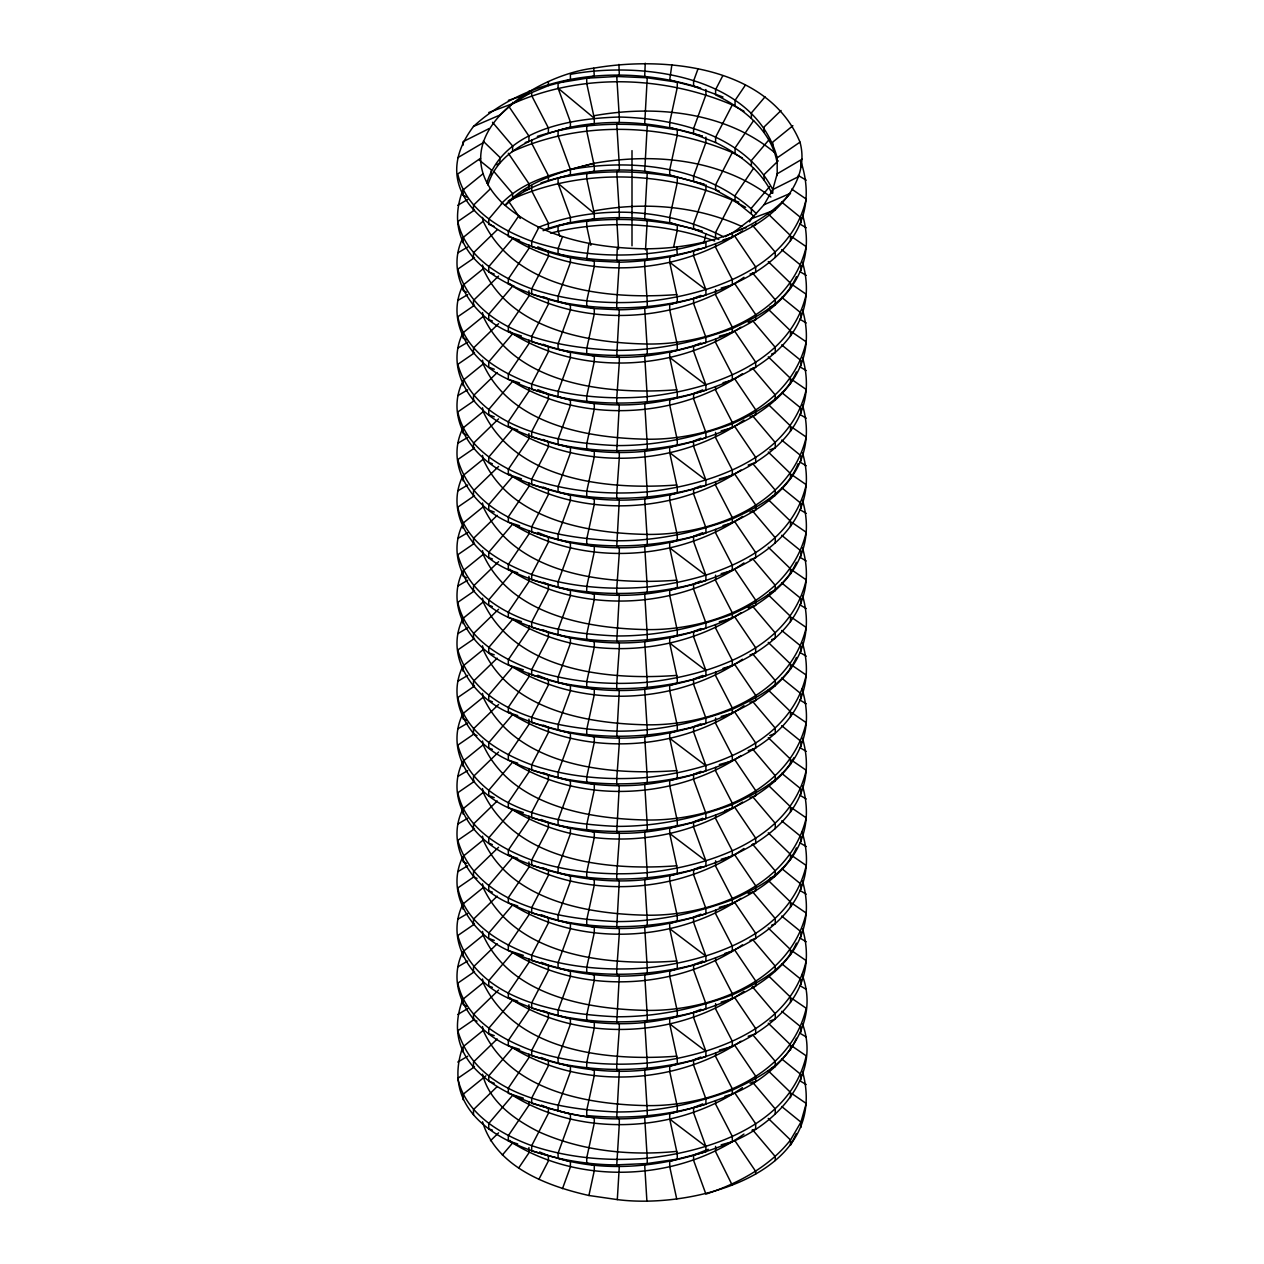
<?xml version="1.0" encoding="UTF-8"?>
<svg xmlns="http://www.w3.org/2000/svg" width="1264" height="1264" viewBox="0 0 1264 1264"><rect width="100%" height="100%" fill="white"/><g stroke="black" fill="none" stroke-linecap="round" stroke-linejoin="round"><path stroke-width="1.5" d="M617.306 247.618L616.753 260.463L619.297 262.201C666.823 261.127 714.571 248.755 755.667 224.66C783.522 207.675 809.434 176.818 800.001 142.137C768.528 66.123 664.69 55.853 593.732 68.177C533.566 75.224 437.344 138.629 502.377 203.014C541.403 238.011 595.96 248.376 646.884 248.803C699.024 248.329 754.861 233.587 790.506 193.281L764.088 204.689L751.385 218.719L735.063 231.265L725.331 236.652M645.24 63.2L644.703 76.045L647.247 77.799L677.267 82.176L698.265 87.564M645.509 249.909L647.247 220.6L644.703 218.846C611.049 215.607 576.842 218.909 544.689 229.511M802.514 1071.493C830.574 1173.877 693.272 1209.443 617.306 1199.599L619.297 1166.593L616.753 1164.855C553.727 1165.234 432.952 1134.677 462.482 1047.84M588.898 243.51L586.733 258.725L594.285 260.984L619.297 262.201L616.753 302.775L616.753 308.053L619.297 309.806C698.091 308.574 834.793 265.329 800.934 161.508L800.934 166.801M671.879 64.701L669.715 79.916L677.267 82.176L677.267 87.469L669.715 122.229L669.715 127.522L702.089 136.133M673.538 247.46L677.267 230.253L677.267 224.976L669.715 222.717L644.703 218.846L647.247 172.994L644.703 171.24C609.722 167.733 574.298 171.857 540.976 182.948M482.532 1121.784C496.088 1167.004 546.949 1185.995 588.898 1195.491L594.285 1170.654L594.285 1165.376L586.733 1163.117L586.733 1157.824L594.285 1123.064L594.285 1117.771C536.426 1110.329 433.568 1078.777 462.482 1000.235M764.088 204.689L772.778 189.584L777.186 173.816L802.071 159.201M462.482 238.643C444.391 276.69 473.889 316.379 508.333 331.753C550.662 351.424 598.077 360.904 644.703 356.085C715.803 347.805 828.742 306.125 802.514 214.706M462.482 286.249C444.391 324.295 473.889 363.985 508.333 379.358C550.662 399.029 598.077 408.493 644.703 403.69C715.803 395.395 828.742 353.73 802.514 262.296M462.482 333.854C444.391 371.9 473.889 411.574 508.333 426.963C550.662 446.634 598.077 456.099 644.703 451.28C715.803 443 828.742 401.336 802.514 309.901M461.897 383.229C444.928 420.928 474.679 459.338 508.333 474.553C550.662 494.224 598.077 503.704 644.703 498.885C715.803 490.606 828.742 448.925 802.514 357.507M462.482 429.049C444.391 467.095 473.889 506.785 508.333 522.158C550.662 541.829 598.077 551.294 644.703 546.475C715.803 538.195 828.742 496.531 802.514 405.096M462.482 476.654C444.391 514.685 473.889 554.375 508.333 569.748C550.662 589.435 598.077 598.899 644.703 594.08C715.803 585.801 828.742 544.136 802.514 452.702M461.897 526.029C444.928 563.728 474.679 602.138 508.333 617.353C550.662 637.024 598.077 646.489 644.703 641.685C715.803 633.406 828.742 591.726 802.514 500.291M462.482 571.849C444.391 609.896 473.889 649.585 508.333 664.959C550.662 684.63 598.077 694.094 644.703 689.275C715.803 680.996 828.742 639.331 802.514 547.897M462.482 619.439C444.391 657.485 473.889 697.175 508.333 712.548C550.662 732.219 598.077 741.699 644.703 736.88C715.803 728.601 828.742 686.937 802.514 595.502M462.482 667.044C444.391 705.091 473.889 744.78 508.333 760.154C550.662 779.825 598.077 789.289 644.703 784.486C715.803 776.207 828.742 734.526 802.514 643.092M462.482 714.65C444.391 752.696 473.889 792.386 508.333 807.759C550.662 827.43 598.077 836.894 644.703 832.075C716.404 823.938 830.464 780.994 801.992 688.833M462.482 762.239C444.391 800.286 473.889 839.975 508.333 855.349C550.662 875.02 598.077 884.5 644.703 879.681C715.803 871.402 828.742 829.721 802.514 738.302M462.482 809.845C444.391 847.891 473.889 887.581 508.333 902.954C550.662 922.625 598.077 932.089 644.703 927.27C715.803 918.991 828.742 877.327 802.514 785.892M462.482 857.45C444.391 895.481 473.889 935.17 508.333 950.544C550.662 970.231 598.077 979.695 644.703 974.876C716.404 966.739 830.464 923.794 801.992 831.633M462.482 905.04C444.391 943.086 473.889 982.776 508.333 998.149C550.662 1017.82 598.077 1027.284 644.703 1022.481C715.803 1014.202 828.742 972.522 802.514 881.087M462.482 952.645C444.391 990.692 473.889 1030.381 508.333 1045.755C550.662 1065.426 598.077 1074.89 644.703 1070.071C715.803 1061.792 828.742 1020.127 802.514 928.692M543.093 1010.663L548.402 1012.875L548.402 1018.152L531.686 1050.447L531.686 1055.74L570.412 1066.484L570.412 1071.761L558.088 1105.526L558.088 1110.819C615.821 1127.219 677.82 1116.997 732.314 1094.087C778.134 1075.601 822.279 1026.51 801.992 974.433M541.324 1057.526L548.402 1060.464L548.402 1065.757L531.686 1098.053L531.686 1103.346L570.412 1114.074L570.412 1119.367L558.088 1153.131L558.088 1158.424C615.821 1174.825 677.82 1164.602 732.314 1141.692C777.376 1123.301 821.489 1075.553 802.514 1023.887M702.768 1103.867L693.588 1107.469L693.588 1112.762L705.912 1146.527L705.912 1151.804L677.267 1159.151L647.247 1163.528L616.753 1164.855L619.297 1124.281L619.297 1119.003L616.753 1117.25L619.297 1071.398L616.753 1069.644L616.753 1064.367L619.297 1029.086L619.297 1023.793L616.753 1022.055L619.297 976.203L616.753 974.449L616.753 969.156L619.297 933.891L619.297 928.598L616.753 926.86L619.297 880.992L616.753 879.254L616.753 873.961L619.297 838.696L619.297 833.403L616.753 831.649L619.297 785.797L616.753 784.059L616.753 778.766L619.297 743.485L619.297 738.208L616.753 736.454L619.297 690.602L616.753 688.848L616.753 683.571L619.297 648.29L619.297 642.997L616.753 641.259L619.297 595.407L616.753 593.653L616.753 588.36L619.297 553.095L619.297 547.802L616.753 546.064L619.297 500.196L616.753 498.458L616.753 493.165L619.297 457.9L619.297 452.607L616.753 450.853L619.297 405.001L616.753 403.263L616.753 397.97L619.297 362.689L619.297 357.412L616.753 355.658L619.297 309.806L594.285 308.574L586.733 306.33L586.733 301.037L594.285 266.277L594.285 260.984C529.932 256.402 413.186 206.711 473.494 126.447C533.266 71.448 625.601 64.022 700.635 88.117M700.92 1056.988L693.588 1059.864L693.588 1065.157L705.912 1098.922L705.912 1104.215C667.408 1115.891 626.739 1119.462 586.733 1115.512L586.733 1110.234L594.285 1075.459L594.285 1070.166L586.733 1067.922L586.733 1062.629L594.285 1027.869L594.285 1022.576L586.733 1020.317L586.733 1015.024L594.285 980.264L594.285 974.971L586.733 972.711L586.733 967.434L594.285 932.658L594.285 927.381L586.733 925.122L586.733 919.829L594.285 885.069L594.285 879.776L586.733 877.516L586.733 872.223L594.285 837.463L594.285 832.17L586.733 829.927L586.733 824.634L594.285 789.858L594.285 784.581L586.733 782.321L586.733 777.028L594.285 742.268L594.285 736.975L586.733 734.716L586.733 729.439L594.285 694.663L594.285 689.37L586.733 687.126L586.733 681.833L594.285 647.073L594.285 641.78L586.733 639.521L586.733 634.228L594.285 599.468L594.285 594.175L586.733 591.915L586.733 586.638L594.285 551.862L594.285 546.585L586.733 544.326L586.733 539.033L594.285 504.273L594.285 498.98L586.733 496.72L586.733 491.427L594.285 456.667L594.285 451.374L586.733 449.131L586.733 443.838L594.285 409.062L594.285 403.785L586.733 401.525L586.733 396.232L594.285 361.472L594.285 356.179L586.733 353.92L586.733 348.643L594.285 313.867L594.285 308.574C535.62 301.638 433.979 269.185 462.482 191.054M486.814 182.948C503.72 129.497 570.57 118.421 619.297 117.031C676.319 118.374 744.401 134.964 772.778 189.663L772.778 193.187M487.92 184.955C498.506 149.768 537.911 135.09 570.412 127.237C614.304 118.137 659.919 122.671 702.389 136.18M562.48 236.684L558.088 248.739L558.088 254.032C606.941 264.192 658.165 261.869 705.912 247.412L705.912 242.135C649.491 259.057 587.807 259.831 531.686 241.266C500.117 229.558 465.515 209.413 457.773 173.958L480.589 158.269M697.997 68.904L693.588 80.959L693.588 86.252L723.024 97.012M703.937 243.036L705.912 234.077M562.48 1188.666L570.412 1166.972L570.412 1161.679L531.686 1150.935L531.686 1145.658L548.402 1113.363L548.402 1108.07L541.324 1105.115M474.506 257.651L457.773 269.153C476.844 334.059 558.577 347.9 616.753 350.365C656.3 350.602 695.342 342.26 732.314 328.529C757.025 316.98 785.055 303.091 796.399 276.69M474.506 352.846L457.773 364.364C476.844 429.254 558.577 443.111 616.753 445.576C656.3 445.797 695.342 437.47 732.314 423.724C757.025 412.175 785.055 398.302 796.399 371.885M474.506 448.041L457.773 459.559C476.844 524.449 558.577 538.306 616.753 540.771C656.3 540.992 695.342 532.665 732.314 518.919C758.289 507.022 787.219 491.933 798.074 463.714M474.506 543.251L457.773 554.754C476.844 619.66 558.577 633.501 616.753 635.966C656.3 636.187 695.342 627.86 732.314 614.13C757.025 602.58 785.055 588.692 796.399 562.29M474.506 638.446L457.773 649.949C476.844 714.855 558.577 728.696 616.753 731.161C656.3 731.398 695.342 723.055 732.314 709.325C757.025 697.775 785.055 683.887 796.399 657.485M474.506 733.641L457.773 745.16C476.844 810.05 558.577 823.907 616.753 826.372C656.3 826.593 695.342 818.266 732.314 804.52C755.445 793.681 781.263 781.041 793.871 757.736M474.506 828.836L457.773 840.355C476.844 905.261 558.577 919.102 616.753 921.567C656.3 921.788 695.342 913.461 732.314 899.715C757.025 888.165 785.055 874.293 796.399 847.891M474.506 924.047L457.773 935.55C476.844 1000.456 558.577 1014.297 616.753 1016.762C656.3 1016.983 695.342 1008.656 732.314 994.926C757.025 983.376 785.055 969.488 796.399 943.086M474.506 1019.242L457.773 1030.745C476.844 1095.651 558.577 1109.492 616.753 1111.957C656.3 1112.194 695.342 1103.851 732.314 1090.121C757.025 1078.571 785.055 1064.683 796.399 1038.281M796.399 1133.492L790.506 1145.279L790.506 1139.986L800.934 1122.132L806.227 1103.472L791.706 1093.486M538.859 227.425L531.686 241.266L531.686 246.543L570.412 257.287L570.412 262.58L558.088 296.345L558.088 301.622C606.941 311.781 658.165 309.475 705.912 295.018L705.912 289.725L693.588 255.96L693.588 250.683L699.087 248.518M722.755 75.777L715.598 89.618L715.598 94.911C743.706 108.388 771.64 130.682 777.186 163.119M743.99 111.248L732.314 104.928L715.598 137.223L715.598 142.516C738.46 153.766 760.675 169.613 771.814 193.266M742.316 157.937L732.314 152.533L715.598 184.828L715.598 190.106L735.063 200.865L753.929 216.223M745.665 207.343L732.314 200.123L715.598 232.418L715.598 237.711L718.837 239.496M538.859 1179.407L548.402 1160.952L548.402 1155.659L539.554 1151.978M518.635 216.065L508.333 231.265L508.333 236.558L519.583 240.16M745.365 85.162L735.063 100.377L735.063 105.655M753.613 120.601L735.063 147.967L735.063 153.26M753.613 168.207L735.063 195.572L735.063 200.865L738.808 202.066M749.489 221.879L753.613 215.796M518.635 1168.062L528.937 1152.847L528.937 1147.554M502.377 203.014L488.741 219.114L488.741 224.392L494.256 226.446M743.959 277.306C678.168 323.932 581.566 328.924 512.615 286.138L488.741 314.309L488.741 319.602L492.407 320.961M740.988 327.186C675.087 371.332 580.587 376.072 512.615 333.743L488.741 361.915L488.741 367.192L494.256 369.246M765.036 96.838L751.385 112.938L751.385 118.216M743.959 420.106C678.168 466.732 581.566 471.725 512.615 428.938L488.741 457.11L488.741 462.403L492.407 463.762M769.571 139.072L751.385 160.528L751.385 165.821M740.988 469.987C675.087 514.132 580.587 518.872 512.615 476.544L488.741 504.699L488.741 509.992L494.256 512.046M769.571 186.677L751.385 208.133L751.385 213.426M743.959 562.907C678.168 609.532 581.566 614.525 512.615 571.739L488.741 599.91L488.741 605.187L492.407 606.562M743.959 705.707C678.168 752.333 581.566 757.326 512.615 714.539L488.741 742.711L488.741 747.988L492.407 749.362M743.959 848.507C678.168 895.117 581.566 900.126 512.615 857.34L488.741 885.495L488.741 890.788L492.407 892.147M743.959 991.308C678.168 1037.918 581.566 1042.926 512.615 1000.14L488.741 1028.296L488.741 1033.589L494.256 1035.627M502.377 1155.012L512.615 1142.94C581.566 1185.727 678.168 1180.718 743.959 1134.092M505 205.179C528.115 180.594 562.053 171.367 593.732 163.372C653.662 152.581 721.365 158.916 770.866 196.994M490.479 188.715L473.494 205.195L473.494 210.472M497.21 229.779L473.494 252.784L473.494 258.077M498.569 276.073L473.494 300.39L473.494 305.683M498.569 323.679L473.494 347.995L473.494 353.272M497.21 372.58L473.494 395.585L473.494 400.878M781.073 110.489L764.088 126.953L764.088 132.246M498.569 418.874L473.494 443.19L473.494 448.483M778.245 160.828L764.088 174.558L764.088 179.851M498.569 466.463L473.494 490.78L473.494 496.073M497.21 515.38L473.494 538.385L473.494 543.678M498.569 561.674L473.494 585.99L473.494 591.268M498.569 609.264L473.494 633.58L473.494 638.873M497.21 658.181L473.494 681.185L473.494 686.478M498.569 704.475L473.494 728.791L473.494 734.068L477.018 735.585M498.569 752.064L473.494 776.38L473.494 781.673M497.21 800.981L473.494 823.986L473.494 829.279M498.569 847.259L473.494 871.575L473.494 876.868L477.018 878.385M497.21 896.176L473.494 919.181L473.494 924.474M497.21 943.766L473.494 966.786L473.494 972.063M498.569 990.06L473.494 1014.376L473.494 1019.669L477.018 1021.186M497.21 1038.976L473.494 1061.981L473.494 1067.274M497.21 1086.566L473.494 1109.587L473.494 1114.864M490.479 1140.713L498.569 1132.86M501.318 203.694C525.571 178.414 561.327 172.03 593.732 163.372M505.553 205.195C523.233 188.447 547.201 180.515 570.412 174.843L570.412 169.55L558.088 135.785L558.088 130.508L570.412 127.237L570.412 121.96L558.088 88.196L558.088 82.903L586.733 78.21L616.753 76.472L647.247 77.799L644.703 123.651L647.247 125.389L677.267 129.765L677.267 135.058L669.715 169.834L669.715 175.111L704.001 184.228L669.715 175.111L644.703 171.24L647.247 125.389C610.354 122.545 572.687 124.883 537.342 136.386M483.18 173.642L463.066 189.979L463.066 195.256L466.59 197.026M482.532 217.392L483.18 221.232L463.066 237.569L463.066 242.862M482.532 264.998L483.18 268.837L463.066 285.174L463.066 290.467L466.59 292.237M482.532 312.587L483.18 316.442L463.066 332.764L463.066 338.057L466.59 339.826M482.532 360.193L483.18 364.032L463.066 380.369L463.066 385.662M792.891 125.721L772.778 142.058L772.778 147.351M482.532 407.798L483.18 411.637L463.066 427.975L463.066 433.252L466.59 435.021M482.532 455.388L483.18 459.243L463.066 475.564L463.066 480.857M482.532 502.993L483.18 506.832L463.066 523.17L463.066 528.463M482.532 550.598L483.18 554.438L463.066 570.775L463.066 576.052L466.59 577.822M482.532 598.188L483.18 602.027L463.066 618.365L463.066 623.658M482.532 645.793L483.18 649.633L463.066 665.97L463.066 671.263M482.532 693.383L483.18 697.238L463.066 713.56L463.066 718.853L466.59 720.622M482.532 740.988L483.18 744.828L463.066 761.165L463.066 766.458M482.532 788.594L483.18 792.433L463.066 808.77L463.066 814.048M482.532 836.183L483.18 840.039L463.066 856.36L463.066 861.653L466.59 863.423M482.532 883.789L483.18 887.628L463.066 903.965L463.066 909.258M482.532 931.394L483.18 935.234L463.066 951.571L463.066 956.848M482.532 978.984L483.18 982.823L463.066 999.16L463.066 1004.453L466.59 1006.223M482.532 1026.589L483.18 1030.429L463.066 1046.766L463.066 1052.059M485.866 1075.854L463.066 1094.355L463.066 1099.648M494.256 274.035L488.741 271.997L488.741 266.704L512.615 238.548C581.077 281.098 676.635 276.247 742.474 230.854M494.256 416.836L488.741 414.797L488.741 409.504L512.615 381.349C581.077 423.898 676.635 419.048 742.474 373.654M492.407 558.957L488.741 557.598L488.741 552.305L512.615 524.149C581.077 566.683 676.635 561.848 742.474 516.455M494.256 654.831L488.741 652.793L488.741 647.5L512.615 619.344C580.587 661.672 675.087 656.917 740.988 612.787M492.407 701.757L488.741 700.398L488.741 695.105L512.615 666.934C581.077 709.483 676.635 704.633 742.474 659.239M494.256 797.631L488.741 795.593L488.741 790.3L512.615 762.145C580.587 804.473 675.087 799.717 740.988 755.588M492.407 844.557L488.741 843.199L488.741 837.906L512.615 809.734C581.077 852.284 676.635 847.433 742.474 802.04M494.256 940.432L488.741 938.394L488.741 933.101L512.615 904.945C580.587 947.257 675.087 942.517 740.988 898.388M492.407 987.358L488.741 985.983L488.741 980.706L512.615 952.535C581.077 995.084 676.635 990.233 742.474 944.84M494.256 1083.232L488.741 1081.194L488.741 1075.901L512.615 1047.73C580.587 1090.058 675.087 1085.318 740.988 1041.188M492.407 1130.158L488.741 1128.784L488.741 1123.506L512.615 1095.335C581.077 1137.884 676.635 1133.034 742.474 1087.64M496.847 164.873L499.912 162.661L499.912 157.368L483.227 141.189M474.506 210.045L457.773 221.563C465.515 257.003 500.117 277.148 531.686 288.856C568.784 301.306 608.363 304.656 647.247 301.448C710.131 294.48 790.079 268.489 806.227 199.08L791.706 189.094M474.506 305.256L457.773 316.758C465.515 352.214 500.117 372.359 531.686 384.066C568.784 396.501 608.363 399.851 647.247 396.643C710.131 389.675 790.079 363.7 806.227 294.275L791.706 284.289M777.186 175.554L777.186 157.826L800.001 142.137M474.506 400.451L457.773 411.953C465.515 447.409 500.117 467.554 531.686 479.261C568.784 491.696 608.363 495.046 647.247 491.854C710.131 484.87 790.079 458.895 806.227 389.486L791.706 379.484M474.506 495.646L457.773 507.164C465.515 542.604 500.117 562.749 531.686 574.456C568.784 586.907 608.363 590.241 647.247 587.049C710.131 580.065 790.079 554.09 806.227 484.681L791.706 474.695M474.506 590.841L457.773 602.359C465.515 637.799 500.117 657.944 531.686 669.651C568.784 682.102 608.363 685.451 647.247 682.244C710.131 675.276 790.079 649.301 806.227 579.876L791.706 569.89M474.506 686.052L457.773 697.554C465.515 733.009 500.117 753.154 531.686 764.862C568.784 777.297 608.363 780.646 647.247 777.439C710.131 770.471 790.079 744.496 806.227 675.071L791.706 665.085M474.506 781.247L457.773 792.749C465.515 828.204 500.117 848.349 531.686 860.057C568.784 872.492 608.363 875.841 647.247 872.65C710.131 865.666 790.079 839.691 806.227 770.282L791.706 760.296M474.506 876.442L457.773 887.96C465.515 923.399 500.117 943.544 531.686 955.252C568.784 967.703 608.363 971.036 647.247 967.845C710.131 960.861 790.079 934.886 806.227 865.477L791.706 855.491M474.506 971.637L457.773 983.155C465.515 1018.594 500.117 1038.739 531.686 1050.447C568.784 1062.898 608.363 1066.247 647.247 1063.04C710.131 1056.072 790.079 1030.097 806.227 960.672L791.706 950.686M474.506 1066.848L457.773 1078.35C465.515 1113.805 500.117 1133.95 531.686 1145.658C568.784 1158.093 608.363 1161.442 647.247 1158.235C710.131 1151.267 790.079 1125.292 806.227 1055.867L791.706 1045.881M457.773 157.684L482.658 143.069M457.773 205.289L467.727 199.443M457.773 252.879L467.727 247.033M457.773 300.484L467.727 294.638M457.773 348.074L467.727 342.244M457.773 395.679L467.727 389.833M457.773 443.285L467.727 437.439M457.773 490.874L467.727 485.028M457.773 538.48L467.727 532.634M457.773 586.085L467.727 580.239M457.773 633.675L467.727 627.829M457.773 681.28L467.727 675.434M457.773 728.87L467.727 723.04M457.773 776.475L467.727 770.629M457.773 824.081L467.727 818.235M457.773 871.67L467.727 865.824M457.773 919.276L467.727 913.43M457.773 966.881L467.727 961.035M457.773 1014.471L467.727 1008.625M457.773 1062.076L467.727 1056.23M489.215 128.533L463.066 141.679L463.066 145.202M772.778 189.584L798.927 176.439M473.494 126.447L499.912 115.056L512.615 103.68L528.937 93.757L548.402 85.652L570.412 79.648L570.412 74.355C641.527 61.035 754.94 75.445 777.186 157.826M510.135 104.896C579.481 72.791 662.557 75.334 732.314 104.928M511.92 151.727C580.871 120.38 663.158 123.208 732.314 152.533M537.785 227.583C596.956 203.994 667.139 207.817 723.703 236.905M543.093 230.664L570.412 222.448L570.412 217.155L558.088 183.391L558.088 178.098C597.303 169.913 637.941 169.992 677.267 177.371L677.267 182.664L669.715 217.424L669.715 222.717L702.389 231.375M700.92 295.397L693.588 298.272L693.588 303.565L705.912 337.33L705.912 342.623L669.715 352.214L669.715 357.507L677.267 392.267L677.267 397.56L669.715 399.819L669.715 405.096L677.267 439.872L677.267 445.149L669.715 447.409L669.715 452.702L677.267 487.462L677.267 492.755L669.715 495.014L669.715 500.307L677.267 535.067L677.267 540.36L669.715 542.619L669.715 547.897L677.267 582.672L677.267 587.95L669.715 590.209L669.715 595.502L677.267 630.262L677.267 635.555L669.715 637.814L669.715 643.107L677.267 677.867L677.267 683.16L669.715 685.404L669.715 690.697L677.267 725.473L677.267 730.75L669.715 733.009L669.715 738.302L677.267 773.062L677.267 778.355L669.715 780.615L669.715 785.892L677.267 820.668L677.267 825.961L669.715 828.204L669.715 833.497L677.267 868.257L677.267 873.55L669.715 875.81L669.715 881.103L677.267 915.863L677.267 921.156L669.715 923.415L669.715 928.692L677.267 963.468L677.267 968.745L669.715 971.005L669.715 976.298L677.267 1011.058L677.267 1016.351L669.715 1018.61L669.715 1023.903L677.267 1058.663L677.267 1063.956L669.715 1066.2L669.715 1071.493L677.267 1106.269L677.267 1111.546L669.715 1113.805L669.715 1119.098L677.267 1153.858L677.267 1159.151L669.715 1161.411L669.715 1166.688L676.73 1198.983M700.92 342.986L693.588 345.878L693.588 351.171L705.912 384.92L705.912 390.213C658.165 404.67 606.941 406.992 558.088 396.833L558.088 391.54L570.412 357.775L570.412 352.482L531.686 341.754L531.686 336.461L548.402 304.166L548.402 298.873L543.093 296.661M702.768 389.865L693.588 393.467L693.588 398.76L705.912 432.525L705.912 437.818C658.165 452.275 606.941 454.582 558.088 444.422L558.088 439.129L570.412 405.381L570.412 400.088L531.686 389.344L531.686 384.066L548.402 351.771L548.402 346.478L543.093 344.266M700.92 438.181L693.588 441.073L693.588 446.366L705.912 480.13L705.912 485.408C658.165 499.865 606.941 502.187 558.088 492.028L558.088 486.735L570.412 452.97L570.412 447.677L531.686 436.949L531.686 431.656L548.402 399.361L548.402 394.068L537.785 389.66M700.92 485.787L693.588 488.678L693.588 493.955L705.912 527.72L705.912 533.013C658.165 547.47 606.941 549.777 558.088 539.617L558.088 534.34L570.412 500.576L570.412 495.283L531.686 484.554L531.686 479.261L548.402 446.966L548.402 441.673L543.093 439.461M702.768 532.665L693.588 536.268L693.588 541.561L705.912 575.325L705.912 580.618C658.165 595.075 606.941 597.382 558.088 587.223L558.088 581.93L570.412 548.165L570.412 542.888L531.686 532.144L531.686 526.851L548.402 494.556L548.402 489.279L543.093 487.067M700.92 580.982L693.588 583.873L693.588 589.166L705.912 622.931L705.912 628.208C658.165 642.665 606.941 644.988 558.088 634.828L558.088 629.535L570.412 595.771L570.412 590.478L531.686 579.749L531.686 574.456L548.402 542.161L548.402 536.868L537.785 532.444M700.92 628.587L693.588 631.479L693.588 636.756L705.912 670.52L705.912 675.813C658.165 690.27 606.941 692.577 558.088 682.418L558.088 677.141L570.412 643.376L570.412 638.083L531.686 627.339L531.686 622.062L548.402 589.767L548.402 584.474L543.093 582.262M702.768 675.466L693.588 679.068L693.588 684.361L705.912 718.126L705.912 723.419C658.165 737.86 606.941 740.183 558.088 730.023L558.088 724.73L570.412 690.966L570.412 685.688L531.686 674.944L531.686 669.651L548.402 637.356L548.402 632.079L543.093 629.867M700.92 723.782L693.588 726.674L693.588 731.967L705.912 765.715L705.912 771.008C658.165 785.465 606.941 787.788 558.088 777.629L558.088 772.336L570.412 738.571L570.412 733.278L531.686 722.55L531.686 717.257L548.402 684.962L548.402 679.669L537.785 675.245M700.92 771.388L693.588 774.263L693.588 779.556L705.912 813.321L705.912 818.614C658.165 833.071 606.941 835.378 558.088 825.218L558.088 819.941L570.412 786.176L570.412 780.883L531.686 770.139L531.686 764.862L548.402 732.567L548.402 727.274L543.093 725.062M702.768 818.266L693.588 821.869L693.588 827.162L705.912 860.926L705.912 866.203C658.165 880.66 606.941 882.983 558.088 872.824L558.088 867.531L570.412 833.766L570.412 828.489L531.686 817.745L531.686 812.452L548.402 780.157L548.402 774.864L543.093 772.667M700.92 866.583L693.588 869.474L693.588 874.751L705.912 908.516L705.912 913.809C658.165 928.266 606.941 930.573 558.088 920.429L558.088 915.136L570.412 881.371L570.412 876.078L531.686 865.35L531.686 860.057L548.402 827.762L548.402 822.469L541.324 819.53M700.92 914.188L693.588 917.064L693.588 922.357L705.912 956.121L705.912 961.414C658.165 975.871 606.941 978.178 558.088 968.019L558.088 962.726L570.412 928.977L570.412 923.684L531.686 912.94L531.686 907.647L548.402 875.352L548.402 870.074L543.093 867.862M702.768 961.067L693.588 964.669L693.588 969.962L705.912 1003.727L705.912 1009.004C658.165 1023.461 606.941 1025.783 558.088 1015.624L558.088 1010.331L570.412 976.566L570.412 971.273L531.686 960.545L531.686 955.252L548.402 922.957L548.402 917.664L541.324 914.725M700.92 1009.383L693.588 1012.274L693.588 1017.552L705.912 1051.316L705.912 1056.609C658.165 1071.066 606.941 1073.373 558.088 1063.214L558.088 1057.936L570.412 1024.172L570.412 1018.879L531.686 1008.135L531.686 1002.858L548.402 970.562L548.402 965.269L541.324 962.315M708.267 1149.292L693.588 1155.075L693.588 1160.352L705.912 1194.117C737.971 1183.436 769.239 1166.956 790.506 1139.986L768.259 1118.419M488.741 112.528L512.615 103.68L512.615 102.352M751.385 218.719L775.259 209.856L775.259 208.528M769.744 307.105L775.259 305.051L775.259 299.758L752.649 273.087M771.593 354.015L775.259 352.656L775.259 347.363L752.649 320.677M769.744 449.889L775.259 447.851L775.259 442.558L752.649 415.888M771.593 496.815L775.259 495.456L775.259 490.163L752.649 463.477M769.744 592.69L775.259 590.651L775.259 585.358L752.649 558.672M771.593 639.616L775.259 638.257L775.259 632.964L752.649 606.278M769.744 735.49L775.259 733.452L775.259 728.159L752.649 701.473M771.593 782.416L775.259 781.041L775.259 775.764L752.649 749.078M769.744 878.29L775.259 876.252L775.259 870.959L752.649 844.273M771.593 925.216L775.259 923.842L775.259 918.565L752.649 891.878M769.744 1021.091L775.259 1019.053L775.259 1013.76L752.649 987.073M771.593 1068.001L775.259 1066.642L775.259 1061.349L752.649 1034.679M508.333 100.377L528.937 93.757L528.937 91.119M525.192 142.563L528.937 141.363L528.937 136.07L508.333 105.655M523.328 190.769L528.937 188.968L528.937 183.675L508.333 153.26M735.063 231.265L746.297 227.662M751.922 225.861L755.667 224.66L755.667 222.022M750.042 274.067L755.667 272.266L755.667 266.973L735.063 236.558M748.177 322.257L755.667 319.855L755.667 314.562L735.063 284.163M750.042 369.262L755.667 367.461L755.667 362.168L735.063 331.753M750.042 416.867L755.667 415.05L755.667 409.773L735.063 379.358M748.177 465.057L755.667 462.656L755.667 457.363L735.063 426.963M750.042 512.062L755.667 510.261L755.667 504.968L735.063 474.553M750.042 559.652L755.667 557.851L755.667 552.573L735.063 522.158M748.177 607.858L755.667 605.456L755.667 600.163L735.063 569.748M750.042 654.863L755.667 653.061L755.667 647.768L735.063 617.353M750.042 702.452L755.667 700.651L755.667 695.358L735.063 664.959M748.177 750.658L755.667 748.256L755.667 742.963L735.063 712.548M750.042 797.663L755.667 795.846L755.667 790.569L735.063 760.154M751.922 844.652L755.667 843.451L755.667 838.158L735.063 807.759M748.177 893.458L755.667 891.057L755.667 885.764L735.063 855.349M750.042 940.448L755.667 938.646L755.667 933.369L735.063 902.954M751.922 987.453L755.667 986.252L755.667 980.959L735.063 950.56M748.177 1036.259L755.667 1033.857L755.667 1028.564L735.063 998.149M750.042 1083.248L755.667 1081.447L755.667 1076.154L735.063 1045.755M751.922 1130.253L755.667 1129.052L755.667 1123.759L735.063 1093.344M732.314 200.123C661.941 170.245 578.09 168.017 508.333 200.865L520.262 218.467M550.551 233.129C604.334 219.636 662.478 222.29 714.713 240.982M723.024 239.923L732.314 237.3L732.314 233.334M721.175 288.05L732.314 284.89L732.314 279.613L715.598 247.302L715.598 243.778M719.311 336.177L732.314 332.495L732.314 327.202L715.598 294.907L715.598 289.614M723.024 382.723L732.314 380.101L732.314 374.808L715.598 342.512L715.598 338.989M721.175 430.85L732.314 427.69L732.314 422.397L715.598 390.102L715.598 386.579M719.311 478.961L732.314 475.296L732.314 470.003L715.598 437.707L715.598 432.414M723.024 525.524L732.314 522.885L732.314 517.608L715.598 485.313L715.598 481.774M721.175 573.635L732.314 570.491L732.314 565.198L715.598 532.902L715.598 529.379M719.311 621.762L732.314 618.096L732.314 612.803L715.598 580.508L715.598 575.215M723.024 668.308L732.314 665.686L732.314 660.408L715.598 628.097L715.598 624.574M721.175 716.435L732.314 713.291L732.314 707.998L715.598 675.703L715.598 672.179M719.311 764.562L732.314 760.896L732.314 755.603L715.598 723.308L715.598 718.015M724.888 810.587L732.314 808.486L732.314 803.193L715.598 770.898L715.598 767.374M721.175 859.236L732.314 856.091L732.314 850.798L715.598 818.503L715.598 814.98M719.311 907.362L732.314 903.681L732.314 898.404L715.598 866.109L715.598 860.816M724.888 953.388L732.314 951.286L732.314 945.993L715.598 913.698L715.598 910.175M721.175 1002.036L732.314 998.892L732.314 993.599L715.598 961.304L715.598 957.78M719.311 1050.163L732.314 1046.481L732.314 1041.204L715.598 1008.909L715.598 1003.616M724.888 1096.188L732.314 1094.087L732.314 1088.794L715.598 1056.499L715.598 1052.975M721.175 1144.836L732.314 1141.692L732.314 1136.399L715.598 1104.104L715.598 1100.581M570.412 169.55C634.07 157.953 708.535 166.706 756.472 213.742M593.732 115.782C655.352 104.754 725.868 111.516 775.243 153.118M593.732 210.977C643.139 201.687 695.879 205.4 741.889 226.525M676.73 294.591C609.027 299.726 515.965 290.752 483.18 221.232M676.73 389.786C609.027 394.921 515.965 385.962 483.18 316.442M676.73 484.981C609.027 490.132 515.965 481.157 483.18 411.637M676.73 580.176C609.027 585.327 515.965 576.352 483.18 506.832M676.73 675.387C609.027 680.522 515.965 671.547 483.18 602.027M676.73 770.582C609.027 775.717 515.965 766.758 483.18 697.238M676.73 865.777C609.027 870.928 515.965 861.953 483.18 792.433M676.73 960.988C609.027 966.123 515.965 957.148 483.18 887.628M676.73 1056.183C609.027 1061.318 515.965 1052.343 483.18 982.823M676.73 1151.378C630.12 1156.023 581.867 1151.141 538.859 1131.817C514.748 1119.683 489.294 1101.813 482.532 1074.179M588.898 1195.491L617.306 1199.599M702.089 231.328C655.51 217.534 605.614 215.923 558.088 225.703L558.088 230.996L560.031 236.321M719.311 191.164L693.588 181.447L693.588 176.17L705.912 142.405L705.912 137.112M513.958 285.964L508.333 284.163L508.333 278.87L528.937 248.455L528.937 244.932M521.447 335.971L508.333 331.753L508.333 326.475L528.937 296.06L528.937 290.767M519.583 382.96L508.333 379.358L508.333 374.065L528.937 343.65L528.937 340.127M517.703 429.965L508.333 426.963L508.333 421.67L528.937 391.255L528.937 387.732M521.447 478.756L508.333 474.553L508.333 469.26L528.937 438.861L528.937 433.568M519.583 525.761L508.333 522.158L508.333 516.865L528.937 486.45L528.937 482.927M517.703 572.766L508.333 569.748L508.333 564.471L528.937 534.056L528.937 530.532M521.447 621.556L508.333 617.353L508.333 612.06L528.937 581.661L528.937 576.368M523.328 669.762L508.333 664.959L508.333 659.666L528.937 629.251L528.937 625.727M517.703 715.566L508.333 712.548L508.333 707.271L528.937 676.856L528.937 673.333M517.703 763.156L508.333 760.154L508.333 754.861L528.937 724.462L528.937 719.169M523.328 812.562L508.333 807.759L508.333 802.466L528.937 772.051L528.937 768.528M517.703 858.351L508.333 855.349L508.333 850.072L528.937 819.657L528.937 816.133M517.703 905.956L508.333 902.954L508.333 897.661L528.937 867.246L528.937 861.969M523.328 955.363L508.333 950.544L508.333 945.267L528.937 914.852L528.937 911.328M517.703 1001.151L508.333 998.149L508.333 992.856L528.937 962.457L528.937 958.934M519.583 1049.357L508.333 1045.755L508.333 1040.462L528.937 1010.047L528.937 1004.769M523.328 1098.163L508.333 1093.344L508.333 1088.067L528.937 1057.652L528.937 1054.129M517.703 1143.952L508.333 1140.95L508.333 1135.657L528.937 1105.257L528.937 1101.718M715.598 142.516L693.588 133.858L693.588 128.565L705.912 94.8L705.912 89.507M715.598 237.711L693.588 229.053L693.588 223.76L705.912 189.995L705.912 184.718M537.785 246.859L548.402 251.283L548.402 256.56L531.686 288.856L531.686 294.149L570.412 304.893L570.412 310.17L558.088 343.934L558.088 349.227C597.303 357.412 637.941 357.333 677.267 349.954L677.267 344.661L669.715 309.901L669.715 304.608L677.267 302.365L677.267 297.072L669.715 262.296L669.715 257.019L677.267 254.759L676.73 246.986M798.153 175.427L806.227 180.167M799.78 223.965L806.227 227.757M799.78 271.57L806.227 275.362M799.78 319.176L806.227 322.952M799.78 366.765L806.227 370.557M799.78 414.371L806.227 418.163M799.78 461.976L806.227 465.752M799.78 509.566L806.227 513.358M799.78 557.171L806.227 560.963M799.78 604.761L806.227 608.553M799.78 652.366L806.227 656.158M799.78 699.972L806.227 703.748M799.78 747.561L806.227 751.353M799.78 795.167L806.227 798.959M799.78 842.772L806.227 846.548M799.78 890.362L806.227 894.154M799.78 937.967L806.227 941.759M799.78 985.557L806.227 989.349M799.78 1033.162L806.227 1036.954M799.78 1080.767L806.227 1084.544M791.706 236.7L806.227 246.685C790.079 315.099 710.779 344.946 646.884 344.013C587.081 342.876 510.64 329.335 483.18 268.837M791.706 331.895L806.227 341.88C790.079 410.294 710.779 440.141 646.884 439.208C587.081 438.087 510.64 424.53 483.18 364.032M791.706 427.09L806.227 437.075C790.079 505.489 710.779 535.351 646.884 534.403C587.081 533.282 510.64 519.725 483.18 459.243M791.706 522.285L806.227 532.286C790.079 600.684 710.779 630.546 646.884 629.598C587.081 628.477 510.64 614.92 483.18 554.438M791.706 617.496L806.227 627.481C790.079 695.895 710.779 725.741 646.884 724.809C587.081 723.672 510.64 710.131 483.18 649.633M791.706 712.691L806.227 722.676C790.079 791.09 710.779 820.936 646.884 820.004C587.081 818.882 510.64 805.326 483.18 744.828M791.706 807.886L806.227 817.871C790.079 886.285 710.779 916.147 646.884 915.199C587.081 914.077 510.64 900.521 483.18 840.039M791.706 903.081L806.227 913.082C790.079 981.48 710.779 1011.342 646.884 1010.394C587.081 1009.272 510.64 995.716 483.18 935.234M791.706 998.291L806.227 1008.277C790.079 1076.691 710.779 1106.537 646.884 1105.605C587.081 1104.467 510.64 1090.927 483.18 1030.429M669.715 262.296L705.912 289.725M669.715 357.507L705.912 384.92M669.715 452.702L705.912 480.13M669.715 547.897L705.912 575.325M669.715 643.107L705.912 670.52M669.715 738.302L705.912 765.715M669.715 833.497L705.912 860.926M669.715 928.692L705.912 956.121M669.715 1023.903L705.912 1051.316M669.715 1119.098L705.912 1146.527M781.673 202.098L800.934 217.74L800.934 223.033M781.673 249.687L800.934 265.345L800.934 270.622M781.673 297.293L800.934 312.935L800.934 318.228M781.673 344.898L800.934 360.54L800.934 365.833M781.673 392.488L800.934 408.13L800.934 413.423M479.372 160.196L491.222 169.834L491.222 175.111M781.673 440.093L800.934 455.735L800.934 461.028M781.673 487.683L800.934 503.341L800.934 508.618M781.673 535.288L800.934 550.93L800.934 556.223M781.673 582.894L800.934 598.536L800.934 603.829M781.673 630.483L800.934 646.141L800.934 651.418M781.673 678.089L800.934 693.731L800.934 699.024M781.673 725.694L800.934 741.336L800.934 746.629M781.673 773.284L800.934 788.926L800.934 794.219M781.673 820.889L800.934 836.531L800.934 841.824M781.673 868.479L800.934 884.136L800.934 889.414M781.673 916.084L800.934 931.726L800.934 937.019M781.673 963.689L800.934 979.331L800.934 984.624M781.673 1011.279L800.934 1026.937L800.934 1032.214M781.673 1058.884L800.934 1074.526L800.934 1079.819M781.673 1106.49L800.934 1122.132L800.934 1127.425M558.088 88.196L594.285 118.263L594.285 123.556L586.733 125.8L586.733 131.093L594.285 165.868L594.285 171.146L586.733 173.405L586.733 178.698L594.285 213.458L594.285 218.751L586.733 221.01L586.733 226.288L590.857 245.279M558.088 183.391L594.285 213.458M509.787 283.61L512.615 286.138M509.787 331.215L512.615 333.743M509.787 426.41L512.615 428.938M509.787 474.016L512.615 476.544M509.787 569.211L512.615 571.739M509.787 712.011L512.615 714.539M509.787 854.812L512.615 857.34M509.787 997.612L512.615 1000.14M509.787 1140.412L512.615 1142.94M768.259 214.027L790.506 235.594L790.506 240.887M768.259 261.616L790.506 283.199L790.506 288.492M768.259 309.222L790.506 330.805L790.506 336.082M768.259 356.827L790.506 378.394L790.506 383.687M768.259 404.417L790.506 426L790.506 431.293M768.259 452.022L790.506 473.605L790.506 478.882M768.259 499.612L790.506 521.195L790.506 526.488M768.259 547.217L790.506 568.8L790.506 574.077M768.259 594.823L790.506 616.39L790.506 621.683M768.259 642.412L790.506 663.995L790.506 669.288M768.259 690.018L790.506 711.6L790.506 716.878M768.259 737.623L790.506 759.19L790.506 764.483M768.259 785.213L790.506 806.795L790.506 812.088M768.259 832.818L790.506 854.401L790.506 859.678M768.259 880.423L790.506 901.99L790.506 907.283M768.259 928.013L790.506 949.596L790.506 954.889M768.259 975.618L790.506 997.185L790.506 1002.478M768.259 1023.208L790.506 1044.791L790.506 1050.084M768.259 1070.813L790.506 1092.396L790.506 1097.673M752.649 225.482L775.259 252.168L775.259 257.445M752.649 368.282L775.259 394.968L775.259 400.246M492.502 122.276L512.615 145.992L512.615 151.269M493.766 171.351L512.615 193.582L512.615 198.875M752.649 511.083L775.259 537.769L775.259 543.046M752.649 653.883L775.259 680.553L775.259 685.846M752.649 796.683L775.259 823.354L775.259 828.647M752.649 939.484L775.259 966.154L775.259 971.447M752.649 1082.268L775.259 1108.955L775.259 1114.248M752.649 1129.874L775.259 1156.56L775.259 1160.526M735.063 1140.95L755.667 1171.365L755.667 1174.003M593.732 68.177L594.285 75.951L586.733 78.21L586.733 83.487L594.285 118.263M646.884 248.803L647.247 259.136L644.703 260.89L644.703 266.167L647.247 301.448L647.247 306.741L644.703 308.479L647.247 349.054L647.247 354.331L644.703 356.085L647.247 396.643L647.247 401.936L644.703 403.69L647.247 444.249L647.247 449.542L644.703 451.28L647.247 491.854L647.247 497.131L644.703 498.885L647.247 539.444L647.247 544.737L644.703 546.475L647.247 587.049L647.247 592.342L644.703 594.08L647.247 634.639L647.247 639.932L644.703 641.685L647.247 682.244L647.247 687.537L644.703 689.275L647.247 729.849L647.247 735.127L644.703 736.88L647.247 777.439L647.247 782.732L644.703 784.486L647.247 825.044L647.247 830.337L644.703 832.075L647.247 872.65L647.247 877.927L644.703 879.681L647.247 920.239L647.247 925.532L644.703 927.27L647.247 967.845L647.247 973.138L644.703 974.876L647.247 1015.434L647.247 1020.727L644.703 1022.481L647.247 1063.04L647.247 1068.333L644.703 1070.071L647.247 1110.645L647.247 1115.922L644.703 1117.676L647.247 1158.235L647.247 1163.528L644.703 1165.282L646.884 1200.8M618.933 64.401L619.297 74.718L616.753 76.472L619.297 117.031L619.297 122.324L616.753 124.077L619.297 164.636L619.297 169.929L616.753 171.667L619.297 212.241L619.297 217.519L616.753 219.272L618.523 249.119M732.314 1185.316L715.598 1151.694L715.598 1146.416M632 150.621L632 245.816M548.402 81.686L548.402 85.652M548.402 133.257L548.402 127.964L531.686 95.669L531.686 92.146M548.402 180.863L548.402 175.57L531.686 143.274L531.686 139.751M548.402 228.452L548.402 223.159L531.686 190.864L531.686 185.587"/></g></svg>
